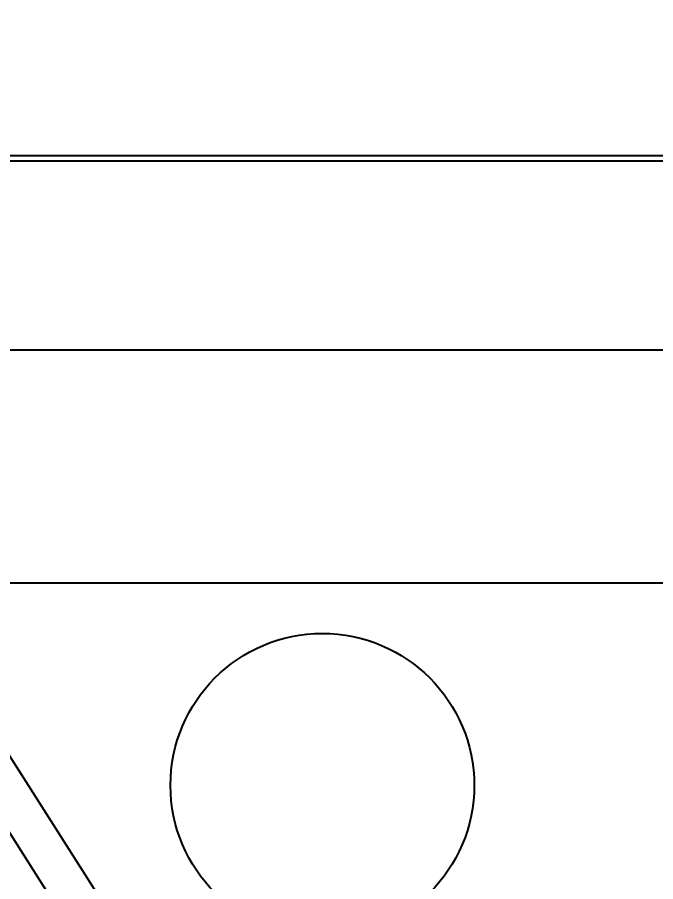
# Model space of a CAD drawing. Header units: millimetres. Extents: x 3299 to 14264, y 1863 to 5555.
# Drawn here: x 4507.9 to 4569.5, y 2769 to 2852.4 of the extents above; entities that cross this region are included whole.
import ezdxf

# ---------------------------------------------------------------- set-up
doc = ezdxf.new("R2010")
doc.units = ezdxf.units.MM
doc.layers.add('02___PRT_ALL_AXES', color=7, linetype='Continuous')
doc.layers.add('细实线', color=7, linetype='Continuous', lineweight=18)
doc.styles.add('工程字', font='gbenor.shx', dxfattribs={"bigfont": 'gbcbig.shx'})
doc.dimstyles.new('ISO-200', dxfattribs={"dimtxt": 15, "dimasz": 5, "dimexe": 2, "dimexo": 1, "dimgap": 2, "dimtad": 1, "dimdsep": 46, "dimtxsty": '工程字', "dimcen": 2.5, "dimclrd": 3, "dimclre": 3, "dimclrt": 6, "dimadec": 0, "dimazin": 0, "dimtfac": 1, "dimtmove": 0, "dimatfit": 3, "dimfxl": 1, "dimarcsym": 0})

# ---------------------------------------------------------------- blocks, each defined once
blk = doc.blocks.new('*D156')
at = {"layer": 'Defpoints', "color": 0, "transparency": 16777216}
for p in [(5011.326, 2864.654), (4481.326, 2814.023), (5011.326, 2814.023)]:
    blk.add_point(p, dxfattribs=at)
at = {"layer": '细实线', "color": 3, "lineweight": -2, "transparency": 16777216}
for p, q in [((4481.326, 2815.023), (4481.326, 2866.654)), ((5011.326, 2815.023), (5011.326, 2866.654)), ((4486.326, 2864.654), (5006.326, 2864.654))]:
    blk.add_line(p, q, dxfattribs=at)
at = {"layer": '细实线', "color": 3, "transparency": 16777216}
for points in [[(4486.326, 2865.488), (4486.326, 2863.821), (4481.326, 2864.654)], [(5006.326, 2865.488), (5006.326, 2863.821), (5011.326, 2864.654)]]:
    blk.add_solid(points, dxfattribs=at)
at = {"layer": '细实线', "color": 6, "lineweight": 5, "transparency": 16777216, "insert": (4746.326, 2874.154), "char_height": 15, "attachment_point": 5, "style": '工程字'}
blk.add_mtext('530', dxfattribs=at)
blk = doc.blocks.new('*D157')
at = {"layer": 'Defpoints', "color": 0, "transparency": 16777216}
for p in [(5029.826, 2884.005), (4462.826, 2811.523), (5029.826, 2811.523)]:
    blk.add_point(p, dxfattribs=at)
at = {"layer": '细实线', "color": 3, "lineweight": -2, "transparency": 16777216}
for p, q in [((4462.826, 2812.523), (4462.826, 2886.005)), ((5029.826, 2812.523), (5029.826, 2886.005)), ((4467.826, 2884.005), (5024.826, 2884.005))]:
    blk.add_line(p, q, dxfattribs=at)
at = {"layer": '细实线', "color": 3, "transparency": 16777216}
for points in [[(4467.826, 2884.839), (4467.826, 2883.172), (4462.826, 2884.005)], [(5024.826, 2884.839), (5024.826, 2883.172), (5029.826, 2884.005)]]:
    blk.add_solid(points, dxfattribs=at)
at = {"layer": '细实线', "color": 6, "lineweight": 5, "transparency": 16777216, "insert": (4746.326, 2893.505), "char_height": 15, "attachment_point": 5, "style": '工程字'}
blk.add_mtext('567', dxfattribs=at)

msp = doc.modelspace()

# ---------------------------------------------------------------- linework, layer by layer
at = {"color": 7, "linetype": 'Continuous'}
for p, q in [((4446.32578, 2839.02311), (5046.32578, 2839.02311)), ((4481.78149, 2838.52373), (4790.07889, 2838.52373)), ((4778.43855, 2820.25206), (4500.05316, 2820.25206)), ((4496.14376, 2798.35763), (4609.02108, 2621.17574)), ((4764.12235, 2797.78013), (4500.05316, 2797.78013)), ((4493.33354, 2795.38255), (4612.58933, 2608.18846))]:
    msp.add_line(p, q, dxfattribs=at)
at = {"layer": '02___PRT_ALL_AXES', "color": 7, "linetype": 'Continuous'}
msp.add_circle((4537.32578, 2778.27311), 14.65, dxfattribs=at)

# ---------------------------------------------------------------- dimensions: what is measured, and where the dimension line sits
at = {"layer": '细实线', "color": 3, "lineweight": 5}
for base, p1, p2, picture, middle in [((5029.82578, 2884.00532), (4462.82578, 2811.52311), (5029.82578, 2811.52311), '*D157', (4746.32578, 2893.50532)), ((5011.32578, 2864.65425), (4481.32578, 2814.02311), (5011.32578, 2814.02311), '*D156', (4746.32578, 2874.15425))]:
    dim = msp.add_linear_dim(base=base, p1=p1, p2=p2, dimstyle='ISO-200', dxfattribs=at)
    dim.commit()
    dim.dimension.update_dxf_attribs({"geometry": picture, "text_midpoint": middle})

doc.saveas('drawing.dxf')
